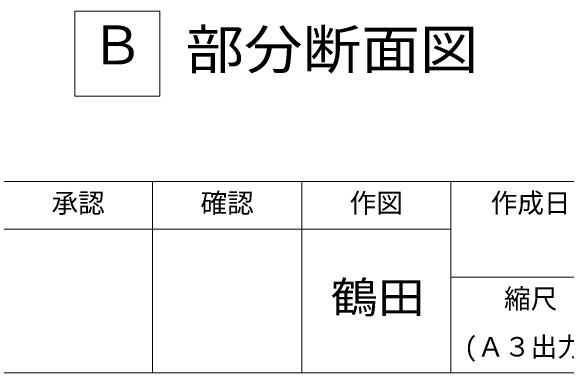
# Model space of a CAD drawing. Units: millimetres at full size, sheet at 1:20; details may follow other scales. Extents: x -4155 to 4045, y -2866 to 2834.
# Drawn here: x -1221 to -177, y -2866 to -2186 of the extents above; entities that cross this region are included whole.
import ezdxf
from ezdxf.enums import TextEntityAlignment as Align

# ---------------------------------------------------------------- set-up
doc = ezdxf.new("R2010")
doc.units = ezdxf.units.MM
doc.header["$LTSCALE"] = 20
doc.layers.add('1-2_文字', color=7, linetype='Continuous', lineweight=9)
doc.layers.add('F-0_図枠', color=7, linetype='Continuous', lineweight=9)
doc.styles.add('ＭＳ ゴシック', font='')
doc.styles.get('ＭＳ ゴシック').set_extended_font_data('MS Gothic')

msp = doc.modelspace()

# ---------------------------------------------------------------- linework, layer by layer
at = {"layer": '1-2_文字'}
for p, q in [((-1101.1, -2185.65), (-1101.1, -2345.65)), ((-941.1, -2185.65), (-1101.1, -2185.65)), ((-941.1, -2345.65), (-941.1, -2185.65)), ((-1101.1, -2345.65), (-941.1, -2345.65))]:
    msp.add_line(p, q, dxfattribs=at)
at = {"layer": 'F-0_図枠'}
for p, q in [((-4154.85, -2505.65), (4045.15, -2505.65)), ((-954.85, -2865.65), (-954.85, -2505.65)), ((-674.85, -2865.65), (-674.85, -2505.65)), ((-394.85, -2865.65), (-394.85, -2505.65)), ((-2954.85, -2595.65), (-394.85, -2595.65)), ((2725.15, -2685.65), (-394.85, -2685.65)), ((-4154.85, -2865.65), (4045.15, -2865.65))]:
    msp.add_line(p, q, dxfattribs=at)

# ---------------------------------------------------------------- texts
at = {"layer": '1-2_文字', "style": 'ＭＳ ゴシック'}
msp.add_text('Ｂ', height=73.31, dxfattribs=at).set_placement((-1071.67, -2307.98), align=Align.BOTTOM_LEFT)
at = {"layer": '1-2_文字', "style": 'ＭＳ ゴシック', "width": 1.1}
msp.add_text('部分断面図', height=73.31, dxfattribs=at).set_placement((-893.03, -2316.26), align=Align.BOTTOM_LEFT)
at = {"layer": 'F-0_図枠', "style": 'ＭＳ ゴシック'}
for s, p in [('承認', (-1144.85, -2575.65)), ('確認', (-864.85, -2575.65)), ('作図', (-584.85, -2575.65)), ('作成日', (-319.85, -2575.65)), ('縮尺', (-294.85, -2755.65)), ('(Ａ３出力)', (-369.85, -2845.9))]:
    msp.add_text(s, height=36.66, dxfattribs=at).set_placement(p, align=Align.BOTTOM_LEFT)
at = {"layer": 'F-0_図枠', "style": 'ＭＳ ゴシック', "width": 1.1}
msp.add_text('鶴田', height=58.65, dxfattribs=at).set_placement((-619.85, -2770.65), align=Align.BOTTOM_LEFT)

doc.saveas('drawing.dxf')
